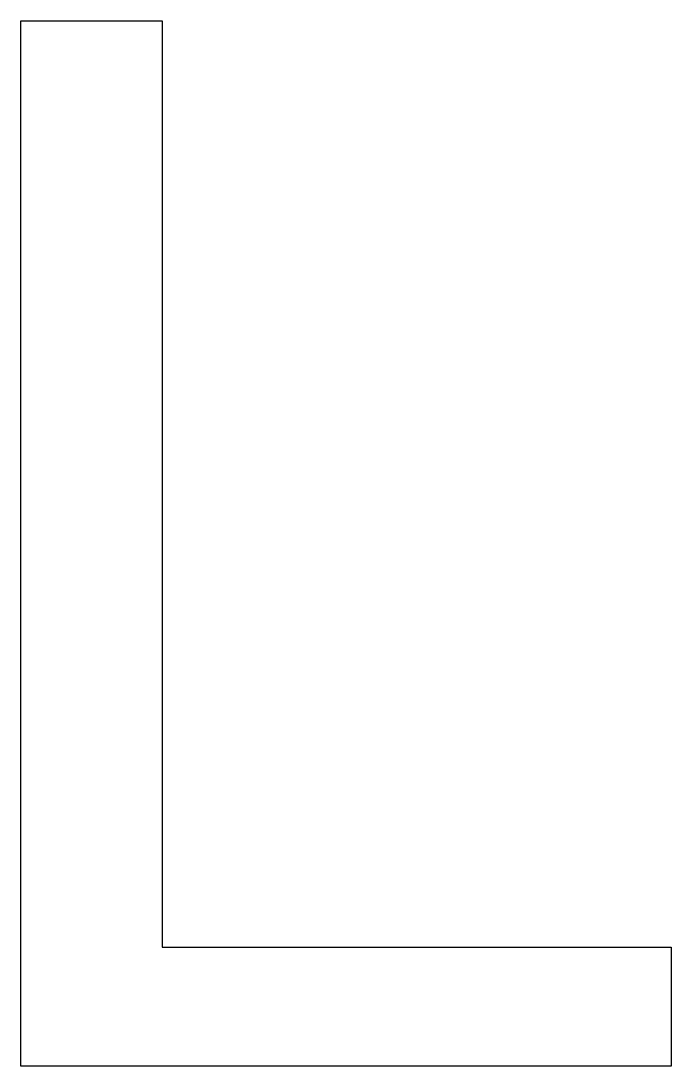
# Model space of a CAD drawing. Extents: x -1.9 to 3.22, y -3.67 to 4.56.
import ezdxf

# ---------------------------------------------------------------- set-up
doc = ezdxf.new("R2010")
doc.units = 0
doc.layers.get('0').update_dxf_attribs({"linetype": 'CONTINUOUS'})

msp = doc.modelspace()

# ---------------------------------------------------------------- linework, layer by layer
at = {"color": 7}
msp.add_lwpolyline([(-1.903897, 4.559351), (-0.790442, 4.559351), (-0.790442, -2.733226), (3.216893, -2.733226), (3.216893, -3.670294), (-1.903897, -3.670294), (-1.903897, 4.559351)], dxfattribs=at)

doc.saveas('drawing.dxf')
